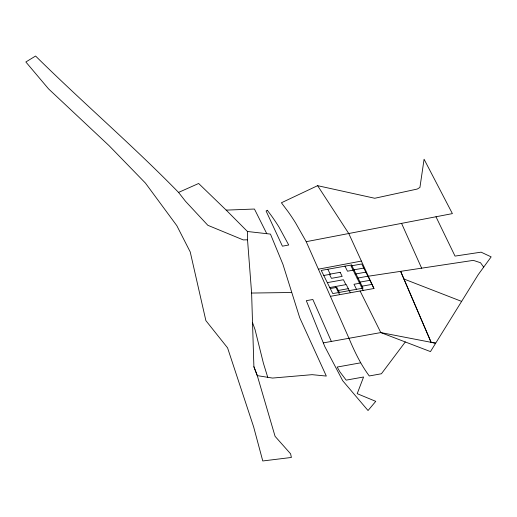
<?xml version="1.0" encoding="UTF-8"?>
<svg xmlns="http://www.w3.org/2000/svg" width="517" height="517" viewBox="0 0 517 517"><rect width="100%" height="100%" fill="white"/><g stroke="black" fill="none" stroke-linecap="round" stroke-linejoin="round"><path stroke-width="0.78" d="M435.986 216.785L455.025 256.096L481.094 252.16L491.15 256.884L478.231 274.63L430.467 351.599L380.809 332.58L323.306 342.887L306.316 300.674L312.843 299.498L331.365 341.44M405.302 341.963L381.423 373.759L369.274 375.962C360.704 364.446 354.507 351.476 348.962 338.286L306.219 241.685L295.646 223.021A267.018 190.12 11.1 0 0 288.208 211.821L281.403 202.774L317.606 185.674L374.747 198.263L417.264 189.048L419.927 187.451L424.082 159.23L452.388 213.611L306.219 241.685M253.899 366.695L257.285 375.633L275.076 436.335L290.599 453.823L291.388 457.461L262.772 460.964L253.614 426.809L227.57 347.863L205.882 320.63L190.23 251.941L176.82 225.67L145.426 183.083L109.048 145.639L48.559 88.892L25.85 61.975L35.583 56.036C82.442 102.347 132.552 145.251 178.565 192.421L198.638 183.483L226.2 210.122L247.456 231.5L270.462 234.098L282.935 264.336L299.698 317.658L326.324 376.066L312.119 374.67L272.53 378.063L257.285 375.633L253.892 366.702L251.611 293.049L247.533 239.81L247.456 231.5M318.369 269.183L361.389 261.072M353.04 269.99L363.781 268.058M323.752 275.471L330.305 274.294L327.797 269.254M354.042 270.023L347.489 271.199L344.975 266.158M355.076 274.081L365.816 272.142M327.319 282.637L343.43 279.736L345.867 284.641M357.111 278.165L367.852 276.233M329.762 287.542L346.261 284.576L350.332 292.751M359.147 282.256L369.888 280.324M330.26 288.551L336.813 287.374L339.326 292.415M360.556 283.103L353.996 284.279L356.51 289.32M337.556 290.593L348.296 288.66M361.183 286.34L371.923 284.408M330.389 296.338L373.959 288.499L348.813 233.613L317.606 185.674M360.575 362.837L337.162 367.051L339.947 371.917L346.17 380.137L363.587 376.996L357.202 393.676L375.756 401.347L368.033 410.53L342.719 380.745L324.792 346.558L323.306 342.887M368.337 276.22L473.32 260.368L480.506 262.733L483.686 267.121M226.2 210.122L254.448 209.036L266.772 233.678M247.533 239.81L243.229 239.907L207.84 225.296L185.545 201.346L178.565 192.421M251.611 293.049L291.653 292.499M431.107 342.312L400.643 271.347L431.107 342.312L435.657 343.204L380.809 332.58L360.097 290.993M403.926 278.999L461.526 301.359M373.959 288.499L361.745 263.967L351.004 265.906L363.218 290.431M335.52 286.508L339.591 294.684M401.593 223.422L421.633 268.181M252.542 322.647L255.055 329.639L263.411 363.231L267.741 377.3M267.328 210.283L266.093 211.007L282.424 246.189L288.719 245L279.051 227.176A250.344 178.255 11.1 0 0 270.643 214.691L267.328 210.283M351.534 264.982L321.238 270.43L332.774 293.591L363.063 288.143L351.534 264.982M340.154 272.31L329.413 274.243L331.449 278.333L342.189 276.401L340.154 272.31"/></g></svg>
